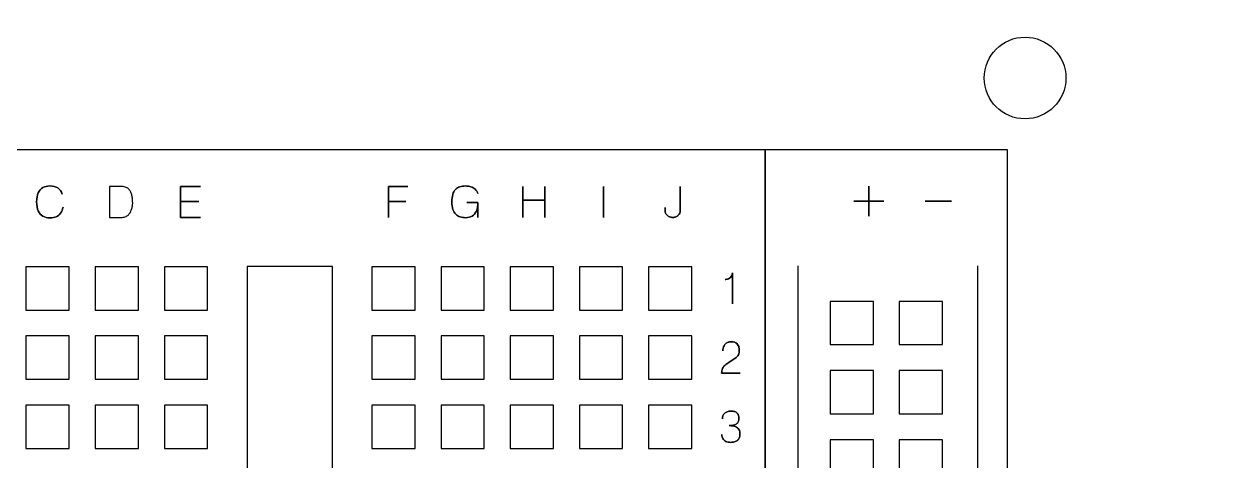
# Model space of a CAD drawing. Extents: x -1020 to 856, y -646 to 1108.
# Drawn here: x 358.24 to 402.41, y 750.69 to 766.73 of the extents above; entities that cross this region are included whole.
import ezdxf

# ---------------------------------------------------------------- set-up
doc = ezdxf.new("R2010")
doc.units = 0
doc.header["$MEASUREMENT"] = 0
doc.layers.add('LAYER_1', color=7, linetype='CONTINUOUS')

msp = doc.modelspace()

# ---------------------------------------------------------------- linework, layer by layer
at = {"layer": 'LAYER_1', "color": 250}
msp.add_ellipse((395, 764.75), major_axis=(0, 1.5), ratio=1, dxfattribs=at)
for points, knots in [([(581.5, 670), (581.5, 670), (581.5, 793), (581.5, 793), (581.5, 793), (581.5, 795.761), (579.261, 798), (576.5, 798), (576.5, 798), (576.5, 798), (333.5, 798), (333.5, 798), (333.5, 798), (330.739, 798), (328.5, 795.761), (328.5, 793), (328.5, 793), (328.5, 793), (328.5, 670), (328.5, 670), (328.5, 670), (328.5, 667.239), (330.739, 665), (333.5, 665), (333.5, 665), (333.5, 665), (576.5, 665), (576.5, 665), (576.5, 665), (579.261, 665), (581.5, 667.239), (581.5, 670)], [0, 0, 0, 0, 0.125, 0.125, 0.125, 0.125, 0.25, 0.25, 0.25, 0.25, 0.375, 0.375, 0.375, 0.375, 0.5, 0.5, 0.5, 0.5, 0.625, 0.625, 0.625, 0.625, 0.75, 0.75, 0.75, 0.75, 0.875, 0.875, 0.875, 0.875, 1, 1, 1, 1]), ([(350.5368, 762.11), (350.5368, 762.11), (385.4618, 762.11), (385.4618, 762.11), (385.4618, 762.11), (385.4618, 762.11), (385.4618, 678.29), (385.4618, 678.29), (385.4618, 678.29), (385.4618, 678.29), (350.5368, 678.29), (350.5368, 678.29), (350.5368, 678.29), (350.5368, 678.29), (350.5368, 762.11), (350.5368, 762.11)], [0, 0, 0, 0, 0.25, 0.25, 0.25, 0.25, 0.5, 0.5, 0.5, 0.5, 0.75, 0.75, 0.75, 0.75, 1, 1, 1, 1]), ([(385.4614, 762.11), (385.4614, 762.11), (394.3514, 762.11), (394.3514, 762.11), (394.3514, 762.11), (394.3514, 762.11), (394.3514, 678.29), (394.3514, 678.29), (394.3514, 678.29), (394.3514, 678.29), (385.4614, 678.29), (385.4614, 678.29), (385.4614, 678.29), (385.4614, 678.29), (385.4614, 762.11), (385.4614, 762.11)], [0, 0, 0, 0, 0.25, 0.25, 0.25, 0.25, 0.5, 0.5, 0.5, 0.5, 0.75, 0.75, 0.75, 0.75, 1, 1, 1, 1]), ([(359.675, 760.0131), (359.6581, 759.9225), (359.6285, 759.8477), (359.5871, 759.7891), (359.5871, 759.7891), (359.5453, 759.7308), (359.492, 759.6874), (359.427, 759.6592), (359.427, 759.6592), (359.3623, 759.6309), (359.2864, 759.6167), (359.1997, 759.6169), (359.1997, 759.6169), (359.0944, 759.6167), (359.0048, 759.637), (358.9314, 759.6785), (358.9314, 759.6785), (358.858, 759.7197), (358.802, 759.7833), (358.7635, 759.8697), (358.7635, 759.8697), (358.725, 759.956), (358.7057, 760.0667), (358.7054, 760.2016), (358.7054, 760.2016), (358.7057, 760.3361), (358.725, 760.4465), (358.7635, 760.5328), (358.7635, 760.5328), (358.802, 760.6192), (358.858, 760.6831), (358.9314, 760.7246), (358.9314, 760.7246), (359.0048, 760.766), (359.0944, 760.7866), (359.1997, 760.7864), (359.1997, 760.7864), (359.3124, 760.7866), (359.407, 760.7626), (359.483, 760.7143), (359.483, 760.7143), (359.5588, 760.6659), (359.6145, 760.5912), (359.6497, 760.49), (359.6497, 760.49), (359.6145, 760.5912), (359.5588, 760.6659), (359.483, 760.7143), (359.483, 760.7143), (359.407, 760.7626), (359.3124, 760.7866), (359.1997, 760.7864), (359.1997, 760.7864), (359.0944, 760.7866), (359.0048, 760.766), (358.9314, 760.7246), (358.9314, 760.7246), (358.858, 760.6831), (358.802, 760.6192), (358.7635, 760.5328), (358.7635, 760.5328), (358.725, 760.4465), (358.7057, 760.3361), (358.7054, 760.2016), (358.7054, 760.2016), (358.7057, 760.0667), (358.725, 759.956), (358.7635, 759.8697), (358.7635, 759.8697), (358.802, 759.7833), (358.858, 759.7197), (358.9314, 759.6785), (358.9314, 759.6785), (359.0048, 759.637), (359.0944, 759.6167), (359.1997, 759.6169), (359.1997, 759.6169), (359.2864, 759.6167), (359.3623, 759.6309), (359.427, 759.6592), (359.427, 759.6592), (359.492, 759.6874), (359.5453, 759.7308), (359.5871, 759.7891), (359.5871, 759.7891), (359.6285, 759.8477), (359.6581, 759.9225), (359.675, 760.0131)], [0, 0, 0, 0, 0.0454545, 0.0454545, 0.0454545, 0.0454545, 0.0909091, 0.0909091, 0.0909091, 0.0909091, 0.1363636, 0.1363636, 0.1363636, 0.1363636, 0.1818182, 0.1818182, 0.1818182, 0.1818182, 0.2272727, 0.2272727, 0.2272727, 0.2272727, 0.2727273, 0.2727273, 0.2727273, 0.2727273, 0.3181818, 0.3181818, 0.3181818, 0.3181818, 0.3636364, 0.3636364, 0.3636364, 0.3636364, 0.4090909, 0.4090909, 0.4090909, 0.4090909, 0.4545455, 0.4545455, 0.4545455, 0.4545455, 0.5, 0.5, 0.5, 0.5, 0.5454545, 0.5454545, 0.5454545, 0.5454545, 0.5909091, 0.5909091, 0.5909091, 0.5909091, 0.6363636, 0.6363636, 0.6363636, 0.6363636, 0.6818182, 0.6818182, 0.6818182, 0.6818182, 0.7272727, 0.7272727, 0.7272727, 0.7272727, 0.7727273, 0.7727273, 0.7727273, 0.7727273, 0.8181818, 0.8181818, 0.8181818, 0.8181818, 0.8636364, 0.8636364, 0.8636364, 0.8636364, 0.9090909, 0.9090909, 0.9090909, 0.9090909, 0.9545455, 0.9545455, 0.9545455, 0.9545455, 1, 1, 1, 1]), ([(361.388, 759.6296), (361.388, 759.6296), (361.388, 760.7721), (361.388, 760.7721), (361.388, 760.7721), (361.388, 760.7721), (361.8, 760.7721), (361.8, 760.7721), (361.8, 760.7721), (361.8625, 760.7718), (361.9166, 760.7636), (361.9623, 760.7475), (361.9623, 760.7475), (362.0077, 760.7314), (362.0463, 760.7092), (362.0774, 760.6812), (362.0774, 760.6812), (362.1089, 760.653), (362.1342, 760.6205), (362.154, 760.5841), (362.154, 760.5841), (362.1738, 760.5473), (362.1892, 760.5083), (362.2, 760.4668), (362.2, 760.4668), (362.2108, 760.4256), (362.2185, 760.3836), (362.2232, 760.3411), (362.2232, 760.3411), (362.228, 760.2986), (362.2311, 760.2574), (362.2325, 760.2175), (362.2325, 760.2175), (362.2343, 760.1776), (362.233, 760.1356), (362.2288, 760.0915), (362.2288, 760.0915), (362.2245, 760.0474), (362.2166, 760.0033), (362.2047, 759.9595), (362.2047, 759.9595), (362.1931, 759.9156), (362.1765, 759.8739), (362.1551, 759.8345), (362.1551, 759.8345), (362.134, 759.7949), (362.107, 759.7598), (362.0748, 759.7292), (362.0748, 759.7292), (362.0423, 759.6985), (362.0035, 759.6742), (361.9581, 759.6565), (361.9581, 759.6565), (361.9126, 759.6388), (361.8598, 759.6299), (361.8, 759.6296), (361.8, 759.6296), (361.8, 759.6296), (361.388, 759.6296), (361.388, 759.6296)], [0, 0, 0, 0, 0.0666667, 0.0666667, 0.0666667, 0.0666667, 0.1333333, 0.1333333, 0.1333333, 0.1333333, 0.2, 0.2, 0.2, 0.2, 0.2666667, 0.2666667, 0.2666667, 0.2666667, 0.3333333, 0.3333333, 0.3333333, 0.3333333, 0.4, 0.4, 0.4, 0.4, 0.4666667, 0.4666667, 0.4666667, 0.4666667, 0.5333333, 0.5333333, 0.5333333, 0.5333333, 0.6, 0.6, 0.6, 0.6, 0.6666667, 0.6666667, 0.6666667, 0.6666667, 0.7333333, 0.7333333, 0.7333333, 0.7333333, 0.8, 0.8, 0.8, 0.8, 0.8666667, 0.8666667, 0.8666667, 0.8666667, 0.9333333, 0.9333333, 0.9333333, 0.9333333, 1, 1, 1, 1]), ([(361.388, 759.6296), (361.388, 759.6296), (361.388, 760.7721), (361.388, 760.7721), (361.388, 760.7721), (361.388, 760.7721), (361.8, 760.7721), (361.8, 760.7721), (361.8, 760.7721), (361.8625, 760.7718), (361.9166, 760.7636), (361.9623, 760.7475), (361.9623, 760.7475), (362.0077, 760.7314), (362.0463, 760.7092), (362.0774, 760.6812), (362.0774, 760.6812), (362.1089, 760.653), (362.1342, 760.6205), (362.154, 760.5841), (362.154, 760.5841), (362.1738, 760.5473), (362.1892, 760.5083), (362.2, 760.4668), (362.2, 760.4668), (362.2108, 760.4256), (362.2185, 760.3836), (362.2232, 760.3411), (362.2232, 760.3411), (362.228, 760.2986), (362.2311, 760.2574), (362.2325, 760.2175), (362.2325, 760.2175), (362.2343, 760.1776), (362.233, 760.1356), (362.2288, 760.0915), (362.2288, 760.0915), (362.2245, 760.0474), (362.2166, 760.0033), (362.2047, 759.9595), (362.2047, 759.9595), (362.1931, 759.9156), (362.1765, 759.8739), (362.1551, 759.8345), (362.1551, 759.8345), (362.134, 759.7949), (362.107, 759.7598), (362.0748, 759.7292), (362.0748, 759.7292), (362.0423, 759.6985), (362.0035, 759.6742), (361.9581, 759.6565), (361.9581, 759.6565), (361.9126, 759.6388), (361.8598, 759.6299), (361.8, 759.6296), (361.8, 759.6296), (361.8, 759.6296), (361.388, 759.6296), (361.388, 759.6296)], [0, 0, 0, 0, 0.0666667, 0.0666667, 0.0666667, 0.0666667, 0.1333333, 0.1333333, 0.1333333, 0.1333333, 0.2, 0.2, 0.2, 0.2, 0.2666667, 0.2666667, 0.2666667, 0.2666667, 0.3333333, 0.3333333, 0.3333333, 0.3333333, 0.4, 0.4, 0.4, 0.4, 0.4666667, 0.4666667, 0.4666667, 0.4666667, 0.5333333, 0.5333333, 0.5333333, 0.5333333, 0.6, 0.6, 0.6, 0.6, 0.6666667, 0.6666667, 0.6666667, 0.6666667, 0.7333333, 0.7333333, 0.7333333, 0.7333333, 0.8, 0.8, 0.8, 0.8, 0.8666667, 0.8666667, 0.8666667, 0.8666667, 0.9333333, 0.9333333, 0.9333333, 0.9333333, 1, 1, 1, 1]), ([(364.7265, 759.6296), (364.7265, 759.6296), (363.9882, 759.6296), (363.9882, 759.6296), (363.9882, 759.6296), (363.9882, 759.6296), (363.9882, 760.7658), (363.9882, 760.7658), (363.9882, 760.7658), (363.9882, 760.7658), (364.7265, 760.7658), (364.7265, 760.7658), (364.7265, 760.7658), (364.7265, 760.7658), (363.9882, 760.7658), (363.9882, 760.7658), (363.9882, 760.7658), (363.9882, 760.7658), (363.9882, 759.6296), (363.9882, 759.6296), (363.9882, 759.6296), (363.9882, 759.6296), (364.7265, 759.6296), (364.7265, 759.6296)], [0, 0, 0, 0, 0.1666667, 0.1666667, 0.1666667, 0.1666667, 0.3333333, 0.3333333, 0.3333333, 0.3333333, 0.5, 0.5, 0.5, 0.5, 0.6666667, 0.6666667, 0.6666667, 0.6666667, 0.8333333, 0.8333333, 0.8333333, 0.8333333, 1, 1, 1, 1]), ([(371.624, 759.6296), (371.624, 759.6296), (371.624, 760.7721), (371.624, 760.7721), (371.624, 760.7721), (371.624, 760.7721), (372.3322, 760.7721), (372.3322, 760.7721), (372.3322, 760.7721), (372.3322, 760.7721), (371.624, 760.7721), (371.624, 760.7721), (371.624, 760.7721), (371.624, 760.7721), (371.624, 759.6296), (371.624, 759.6296)], [0, 0, 0, 0, 0.25, 0.25, 0.25, 0.25, 0.5, 0.5, 0.5, 0.5, 0.75, 0.75, 0.75, 0.75, 1, 1, 1, 1]), ([(374.5023, 760.1842), (374.5023, 760.1842), (374.9094, 760.1842), (374.9094, 760.1842), (374.9094, 760.1842), (374.9089, 760.0545), (374.8904, 759.9481), (374.8534, 759.8652), (374.8534, 759.8652), (374.8165, 759.782), (374.7642, 759.7207), (374.696, 759.6808), (374.696, 759.6808), (374.6279, 759.6412), (374.5472, 759.6214), (374.4532, 759.6217), (374.4532, 759.6217), (374.3827, 759.6214), (374.3172, 759.6312), (374.2567, 759.6515), (374.2567, 759.6515), (374.1962, 759.6716), (374.1431, 759.7043), (374.0977, 759.7495), (374.0977, 759.7495), (374.0523, 759.7947), (374.0167, 759.8543), (373.9914, 759.9286), (373.9914, 759.9286), (373.966, 760.0028), (373.9531, 760.0939), (373.9525, 760.2016), (373.9525, 760.2016), (373.9528, 760.3099), (373.9642, 760.4013), (373.9866, 760.4763), (373.9866, 760.4763), (374.0093, 760.551), (374.042, 760.6113), (374.0853, 760.6569), (374.0853, 760.6569), (374.1283, 760.7024), (374.1809, 760.7354), (374.2427, 760.756), (374.2427, 760.756), (374.3045, 760.7766), (374.3745, 760.7866), (374.4532, 760.7864), (374.4532, 760.7864), (374.5279, 760.7866), (374.5949, 760.7774), (374.6546, 760.7586), (374.6546, 760.7586), (374.7143, 760.7399), (374.7655, 760.7098), (374.8083, 760.6683), (374.8083, 760.6683), (374.8513, 760.6268), (374.8849, 760.5722), (374.9094, 760.5043), (374.9094, 760.5043), (374.8849, 760.5722), (374.8513, 760.6268), (374.8083, 760.6683), (374.8083, 760.6683), (374.7655, 760.7098), (374.7143, 760.7399), (374.6546, 760.7586), (374.6546, 760.7586), (374.5949, 760.7774), (374.5279, 760.7866), (374.4532, 760.7864), (374.4532, 760.7864), (374.3745, 760.7866), (374.3045, 760.7766), (374.2427, 760.756), (374.2427, 760.756), (374.1809, 760.7354), (374.1283, 760.7024), (374.0853, 760.6569), (374.0853, 760.6569), (374.042, 760.6113), (374.0093, 760.551), (373.9866, 760.4763), (373.9866, 760.4763), (373.9642, 760.4013), (373.9528, 760.3099), (373.9525, 760.2016), (373.9525, 760.2016), (373.9531, 760.0939), (373.966, 760.0028), (373.9914, 759.9286), (373.9914, 759.9286), (374.0167, 759.8543), (374.0523, 759.7947), (374.0977, 759.7495), (374.0977, 759.7495), (374.1431, 759.7043), (374.1962, 759.6716), (374.2567, 759.6515), (374.2567, 759.6515), (374.3172, 759.6312), (374.3827, 759.6214), (374.4532, 759.6217), (374.4532, 759.6217), (374.5472, 759.6214), (374.6279, 759.6412), (374.696, 759.6808), (374.696, 759.6808), (374.7642, 759.7207), (374.8165, 759.782), (374.8534, 759.8652), (374.8534, 759.8652), (374.8904, 759.9481), (374.9089, 760.0545), (374.9094, 760.1842), (374.9094, 760.1842), (374.9094, 760.1842), (374.5023, 760.1842), (374.5023, 760.1842)], [0, 0, 0, 0, 0.0333333, 0.0333333, 0.0333333, 0.0333333, 0.0666667, 0.0666667, 0.0666667, 0.0666667, 0.1, 0.1, 0.1, 0.1, 0.1333333, 0.1333333, 0.1333333, 0.1333333, 0.1666667, 0.1666667, 0.1666667, 0.1666667, 0.2, 0.2, 0.2, 0.2, 0.2333333, 0.2333333, 0.2333333, 0.2333333, 0.2666667, 0.2666667, 0.2666667, 0.2666667, 0.3, 0.3, 0.3, 0.3, 0.3333333, 0.3333333, 0.3333333, 0.3333333, 0.3666667, 0.3666667, 0.3666667, 0.3666667, 0.4, 0.4, 0.4, 0.4, 0.4333333, 0.4333333, 0.4333333, 0.4333333, 0.4666667, 0.4666667, 0.4666667, 0.4666667, 0.5, 0.5, 0.5, 0.5, 0.5333333, 0.5333333, 0.5333333, 0.5333333, 0.5666667, 0.5666667, 0.5666667, 0.5666667, 0.6, 0.6, 0.6, 0.6, 0.6333333, 0.6333333, 0.6333333, 0.6333333, 0.6666667, 0.6666667, 0.6666667, 0.6666667, 0.7, 0.7, 0.7, 0.7, 0.7333333, 0.7333333, 0.7333333, 0.7333333, 0.7666667, 0.7666667, 0.7666667, 0.7666667, 0.8, 0.8, 0.8, 0.8, 0.8333333, 0.8333333, 0.8333333, 0.8333333, 0.8666667, 0.8666667, 0.8666667, 0.8666667, 0.9, 0.9, 0.9, 0.9, 0.9333333, 0.9333333, 0.9333333, 0.9333333, 0.9666667, 0.9666667, 0.9666667, 0.9666667, 1, 1, 1, 1]), ([(376.563, 759.6296), (376.563, 759.6296), (376.563, 760.2619), (376.563, 760.2619), (376.563, 760.2619), (376.563, 760.2619), (377.3694, 760.2619), (377.3694, 760.2619), (377.3694, 760.2619), (377.3694, 760.2619), (377.3694, 759.6296), (377.3694, 759.6296), (377.3694, 759.6296), (377.3694, 759.6296), (377.3694, 760.7705), (377.3694, 760.7705), (377.3694, 760.7705), (377.3694, 760.7705), (377.3694, 760.2619), (377.3694, 760.2619), (377.3694, 760.2619), (377.3694, 760.2619), (376.563, 760.2619), (376.563, 760.2619), (376.563, 760.2619), (376.563, 760.2619), (376.563, 760.7705), (376.563, 760.7705), (376.563, 760.7705), (376.563, 760.7705), (376.563, 759.6296), (376.563, 759.6296)], [0, 0, 0, 0, 0.125, 0.125, 0.125, 0.125, 0.25, 0.25, 0.25, 0.25, 0.375, 0.375, 0.375, 0.375, 0.5, 0.5, 0.5, 0.5, 0.625, 0.625, 0.625, 0.625, 0.75, 0.75, 0.75, 0.75, 0.875, 0.875, 0.875, 0.875, 1, 1, 1, 1]), ([(379.5269, 759.6296), (379.5269, 759.6296), (379.5269, 760.7721), (379.5269, 760.7721), (379.5269, 760.7721), (379.5269, 760.7721), (379.5269, 759.6296), (379.5269, 759.6296)], [0, 0, 0, 0, 0.5, 0.5, 0.5, 0.5, 1, 1, 1, 1]), ([(382.3394, 760.7658), (382.3394, 760.7658), (382.3378, 759.8784), (382.3378, 759.8784), (382.3378, 759.8784), (382.3378, 759.8496), (382.3318, 759.8205), (382.3202, 759.7918), (382.3202, 759.7918), (382.3083, 759.7627), (382.2908, 759.7363), (382.2679, 759.712), (382.2679, 759.712), (382.2446, 759.688), (382.2164, 759.6684), (382.1828, 759.6539), (382.1828, 759.6539), (382.149, 759.6391), (382.1105, 759.6317), (382.0669, 759.6312), (382.0669, 759.6312), (382.0233, 759.6312), (381.984, 759.6383), (381.9491, 759.6523), (381.9491, 759.6523), (381.9142, 759.6666), (381.8844, 759.6856), (381.8599, 759.7096), (381.8599, 759.7096), (381.8351, 759.7337), (381.8163, 759.7601), (381.8031, 759.7894), (381.8031, 759.7894), (381.7899, 759.8187), (381.7833, 759.8483), (381.7833, 759.8784), (381.7833, 759.8784), (381.7833, 759.8784), (381.7833, 759.9956), (381.7833, 759.9956), (381.7833, 759.9956), (381.7833, 759.9956), (381.7833, 759.8784), (381.7833, 759.8784), (381.7833, 759.8784), (381.7833, 759.8483), (381.7899, 759.8187), (381.8031, 759.7894), (381.8031, 759.7894), (381.8163, 759.7601), (381.8351, 759.7337), (381.8599, 759.7096), (381.8599, 759.7096), (381.8844, 759.6856), (381.9142, 759.6666), (381.9491, 759.6523), (381.9491, 759.6523), (381.984, 759.6383), (382.0233, 759.6312), (382.0669, 759.6312), (382.0669, 759.6312), (382.1105, 759.6317), (382.149, 759.6391), (382.1828, 759.6539), (382.1828, 759.6539), (382.2164, 759.6684), (382.2446, 759.688), (382.2679, 759.712), (382.2679, 759.712), (382.2908, 759.7363), (382.3083, 759.7627), (382.3202, 759.7918), (382.3202, 759.7918), (382.3318, 759.8205), (382.3378, 759.8496), (382.3378, 759.8784), (382.3378, 759.8784), (382.3378, 759.8784), (382.3394, 760.7658), (382.3394, 760.7658)], [0, 0, 0, 0, 0.05, 0.05, 0.05, 0.05, 0.1, 0.1, 0.1, 0.1, 0.15, 0.15, 0.15, 0.15, 0.2, 0.2, 0.2, 0.2, 0.25, 0.25, 0.25, 0.25, 0.3, 0.3, 0.3, 0.3, 0.35, 0.35, 0.35, 0.35, 0.4, 0.4, 0.4, 0.4, 0.45, 0.45, 0.45, 0.45, 0.5, 0.5, 0.5, 0.5, 0.55, 0.55, 0.55, 0.55, 0.6, 0.6, 0.6, 0.6, 0.65, 0.65, 0.65, 0.65, 0.7, 0.7, 0.7, 0.7, 0.75, 0.75, 0.75, 0.75, 0.8, 0.8, 0.8, 0.8, 0.85, 0.85, 0.85, 0.85, 0.9, 0.9, 0.9, 0.9, 0.95, 0.95, 0.95, 0.95, 1, 1, 1, 1]), ([(389.2676, 759.6753), (389.2676, 759.6753), (389.2676, 760.2273), (389.2676, 760.2273), (389.2676, 760.2273), (389.2676, 760.2273), (388.7174, 760.2273), (388.7174, 760.2273), (388.7174, 760.2273), (388.7174, 760.2273), (389.2676, 760.2273), (389.2676, 760.2273), (389.2676, 760.2273), (389.2676, 760.2273), (389.2676, 760.7792), (389.2676, 760.7792), (389.2676, 760.7792), (389.2676, 760.7792), (389.2676, 760.2273), (389.2676, 760.2273), (389.2676, 760.2273), (389.2676, 760.2273), (389.8179, 760.2273), (389.8179, 760.2273), (389.8179, 760.2273), (389.8179, 760.2273), (389.2676, 760.2273), (389.2676, 760.2273), (389.2676, 760.2273), (389.2676, 760.2273), (389.2676, 759.6753), (389.2676, 759.6753)], [0, 0, 0, 0, 0.125, 0.125, 0.125, 0.125, 0.25, 0.25, 0.25, 0.25, 0.375, 0.375, 0.375, 0.375, 0.5, 0.5, 0.5, 0.5, 0.625, 0.625, 0.625, 0.625, 0.75, 0.75, 0.75, 0.75, 0.875, 0.875, 0.875, 0.875, 1, 1, 1, 1]), ([(364.6631, 760.2143), (364.6631, 760.2143), (363.9882, 760.2143), (363.9882, 760.2143), (363.9882, 760.2143), (363.9882, 760.2143), (364.6631, 760.2143), (364.6631, 760.2143)], [0, 0, 0, 0, 0.5, 0.5, 0.5, 0.5, 1, 1, 1, 1]), ([(372.2672, 760.2175), (372.2672, 760.2175), (371.624, 760.2175), (371.624, 760.2175), (371.624, 760.2175), (371.624, 760.2175), (372.2672, 760.2175), (372.2672, 760.2175)], [0, 0, 0, 0, 0.5, 0.5, 0.5, 0.5, 1, 1, 1, 1]), ([(374.9094, 759.6296), (374.9094, 759.6296), (374.9094, 760.1842), (374.9094, 760.1842), (374.9094, 760.1842), (374.9094, 760.1842), (374.9094, 759.6296), (374.9094, 759.6296)], [0, 0, 0, 0, 0.5, 0.5, 0.5, 0.5, 1, 1, 1, 1]), ([(391.327, 760.2273), (391.327, 760.2273), (392.2962, 760.2273), (392.2962, 760.2273), (392.2962, 760.2273), (392.2962, 760.2273), (391.327, 760.2273), (391.327, 760.2273)], [0, 0, 0, 0, 0.5, 0.5, 0.5, 0.5, 1, 1, 1, 1]), ([(358.3156, 757.8197), (358.3156, 757.8197), (359.9031, 757.8197), (359.9031, 757.8197), (359.9031, 757.8197), (359.9031, 757.8197), (359.9031, 756.2322), (359.9031, 756.2322), (359.9031, 756.2322), (359.9031, 756.2322), (358.3156, 756.2322), (358.3156, 756.2322), (358.3156, 756.2322), (358.3156, 756.2322), (358.3156, 757.8197), (358.3156, 757.8197)], [0, 0, 0, 0, 0.25, 0.25, 0.25, 0.25, 0.5, 0.5, 0.5, 0.5, 0.75, 0.75, 0.75, 0.75, 1, 1, 1, 1]), ([(360.8556, 757.8197), (360.8556, 757.8197), (362.4431, 757.8197), (362.4431, 757.8197), (362.4431, 757.8197), (362.4431, 757.8197), (362.4431, 756.2322), (362.4431, 756.2322), (362.4431, 756.2322), (362.4431, 756.2322), (360.8556, 756.2322), (360.8556, 756.2322), (360.8556, 756.2322), (360.8556, 756.2322), (360.8556, 757.8197), (360.8556, 757.8197)], [0, 0, 0, 0, 0.25, 0.25, 0.25, 0.25, 0.5, 0.5, 0.5, 0.5, 0.75, 0.75, 0.75, 0.75, 1, 1, 1, 1]), ([(363.3956, 757.8197), (363.3956, 757.8197), (364.9831, 757.8197), (364.9831, 757.8197), (364.9831, 757.8197), (364.9831, 757.8197), (364.9831, 756.2322), (364.9831, 756.2322), (364.9831, 756.2322), (364.9831, 756.2322), (363.3956, 756.2322), (363.3956, 756.2322), (363.3956, 756.2322), (363.3956, 756.2322), (363.3956, 757.8197), (363.3956, 757.8197)], [0, 0, 0, 0, 0.25, 0.25, 0.25, 0.25, 0.5, 0.5, 0.5, 0.5, 0.75, 0.75, 0.75, 0.75, 1, 1, 1, 1]), ([(366.4312, 757.8278), (366.4312, 757.8278), (369.5674, 757.8278), (369.5674, 757.8278), (369.5674, 757.8278), (369.5674, 757.8278), (369.5674, 682.5722), (369.5674, 682.5722), (369.5674, 682.5722), (369.5674, 682.5722), (366.4312, 682.5722), (366.4312, 682.5722), (366.4312, 682.5722), (366.4312, 682.5722), (366.4312, 757.8278), (366.4312, 757.8278)], [0, 0, 0, 0, 0.25, 0.25, 0.25, 0.25, 0.5, 0.5, 0.5, 0.5, 0.75, 0.75, 0.75, 0.75, 1, 1, 1, 1]), ([(371.0156, 757.8197), (371.0156, 757.8197), (372.6031, 757.8197), (372.6031, 757.8197), (372.6031, 757.8197), (372.6031, 757.8197), (372.6031, 756.2322), (372.6031, 756.2322), (372.6031, 756.2322), (372.6031, 756.2322), (371.0156, 756.2322), (371.0156, 756.2322), (371.0156, 756.2322), (371.0156, 756.2322), (371.0156, 757.8197), (371.0156, 757.8197)], [0, 0, 0, 0, 0.25, 0.25, 0.25, 0.25, 0.5, 0.5, 0.5, 0.5, 0.75, 0.75, 0.75, 0.75, 1, 1, 1, 1]), ([(373.5556, 757.8197), (373.5556, 757.8197), (375.1431, 757.8197), (375.1431, 757.8197), (375.1431, 757.8197), (375.1431, 757.8197), (375.1431, 756.2322), (375.1431, 756.2322), (375.1431, 756.2322), (375.1431, 756.2322), (373.5556, 756.2322), (373.5556, 756.2322), (373.5556, 756.2322), (373.5556, 756.2322), (373.5556, 757.8197), (373.5556, 757.8197)], [0, 0, 0, 0, 0.25, 0.25, 0.25, 0.25, 0.5, 0.5, 0.5, 0.5, 0.75, 0.75, 0.75, 0.75, 1, 1, 1, 1]), ([(376.0956, 757.8197), (376.0956, 757.8197), (377.6831, 757.8197), (377.6831, 757.8197), (377.6831, 757.8197), (377.6831, 757.8197), (377.6831, 756.2322), (377.6831, 756.2322), (377.6831, 756.2322), (377.6831, 756.2322), (376.0956, 756.2322), (376.0956, 756.2322), (376.0956, 756.2322), (376.0956, 756.2322), (376.0956, 757.8197), (376.0956, 757.8197)], [0, 0, 0, 0, 0.25, 0.25, 0.25, 0.25, 0.5, 0.5, 0.5, 0.5, 0.75, 0.75, 0.75, 0.75, 1, 1, 1, 1]), ([(378.6356, 757.8197), (378.6356, 757.8197), (380.2231, 757.8197), (380.2231, 757.8197), (380.2231, 757.8197), (380.2231, 757.8197), (380.2231, 756.2322), (380.2231, 756.2322), (380.2231, 756.2322), (380.2231, 756.2322), (378.6356, 756.2322), (378.6356, 756.2322), (378.6356, 756.2322), (378.6356, 756.2322), (378.6356, 757.8197), (378.6356, 757.8197)], [0, 0, 0, 0, 0.25, 0.25, 0.25, 0.25, 0.5, 0.5, 0.5, 0.5, 0.75, 0.75, 0.75, 0.75, 1, 1, 1, 1]), ([(381.1756, 757.8197), (381.1756, 757.8197), (382.7631, 757.8197), (382.7631, 757.8197), (382.7631, 757.8197), (382.7631, 757.8197), (382.7631, 756.2322), (382.7631, 756.2322), (382.7631, 756.2322), (382.7631, 756.2322), (381.1756, 756.2322), (381.1756, 756.2322), (381.1756, 756.2322), (381.1756, 756.2322), (381.1756, 757.8197), (381.1756, 757.8197)], [0, 0, 0, 0, 0.25, 0.25, 0.25, 0.25, 0.5, 0.5, 0.5, 0.5, 0.75, 0.75, 0.75, 0.75, 1, 1, 1, 1]), ([(384.254, 756.4546), (384.254, 756.4546), (384.254, 757.5971), (384.254, 757.5971), (384.254, 757.5971), (384.2538, 757.5583), (384.2469, 757.525), (384.2337, 757.4973), (384.2337, 757.4973), (384.2207, 757.4693), (384.2036, 757.4463), (384.1824, 757.4278), (384.1824, 757.4278), (384.1613, 757.4093), (384.1386, 757.3945), (384.1143, 757.3834), (384.1143, 757.3834), (384.09, 757.3726), (384.0666, 757.3644), (384.0439, 757.3594), (384.0439, 757.3594), (384.0209, 757.3541), (384.0014, 757.351), (383.9847, 757.3499), (383.9847, 757.3499), (384.0014, 757.351), (384.0209, 757.3541), (384.0439, 757.3594), (384.0439, 757.3594), (384.0666, 757.3644), (384.09, 757.3726), (384.1143, 757.3834), (384.1143, 757.3834), (384.1386, 757.3945), (384.1613, 757.4093), (384.1824, 757.4278), (384.1824, 757.4278), (384.2036, 757.4463), (384.2207, 757.4693), (384.2337, 757.4973), (384.2337, 757.4973), (384.2469, 757.525), (384.2538, 757.5583), (384.254, 757.5971), (384.254, 757.5971), (384.254, 757.5971), (384.254, 756.4546), (384.254, 756.4546)], [0, 0, 0, 0, 0.0833333, 0.0833333, 0.0833333, 0.0833333, 0.1666667, 0.1666667, 0.1666667, 0.1666667, 0.25, 0.25, 0.25, 0.25, 0.3333333, 0.3333333, 0.3333333, 0.3333333, 0.4166667, 0.4166667, 0.4166667, 0.4166667, 0.5, 0.5, 0.5, 0.5, 0.5833333, 0.5833333, 0.5833333, 0.5833333, 0.6666667, 0.6666667, 0.6666667, 0.6666667, 0.75, 0.75, 0.75, 0.75, 0.8333333, 0.8333333, 0.8333333, 0.8333333, 0.9166667, 0.9166667, 0.9166667, 0.9166667, 1, 1, 1, 1]), ([(387.8427, 756.5497), (387.8427, 756.5497), (389.4302, 756.5497), (389.4302, 756.5497), (389.4302, 756.5497), (389.4302, 756.5497), (389.4302, 754.9622), (389.4302, 754.9622), (389.4302, 754.9622), (389.4302, 754.9622), (387.8427, 754.9622), (387.8427, 754.9622), (387.8427, 754.9622), (387.8427, 754.9622), (387.8427, 756.5497), (387.8427, 756.5497)], [0, 0, 0, 0, 0.25, 0.25, 0.25, 0.25, 0.5, 0.5, 0.5, 0.5, 0.75, 0.75, 0.75, 0.75, 1, 1, 1, 1]), ([(390.3827, 756.5497), (390.3827, 756.5497), (391.9702, 756.5497), (391.9702, 756.5497), (391.9702, 756.5497), (391.9702, 756.5497), (391.9702, 754.9622), (391.9702, 754.9622), (391.9702, 754.9622), (391.9702, 754.9622), (390.3827, 754.9622), (390.3827, 754.9622), (390.3827, 754.9622), (390.3827, 754.9622), (390.3827, 756.5497), (390.3827, 756.5497)], [0, 0, 0, 0, 0.25, 0.25, 0.25, 0.25, 0.5, 0.5, 0.5, 0.5, 0.75, 0.75, 0.75, 0.75, 1, 1, 1, 1]), ([(358.3156, 755.2797), (358.3156, 755.2797), (359.9031, 755.2797), (359.9031, 755.2797), (359.9031, 755.2797), (359.9031, 755.2797), (359.9031, 753.6922), (359.9031, 753.6922), (359.9031, 753.6922), (359.9031, 753.6922), (358.3156, 753.6922), (358.3156, 753.6922), (358.3156, 753.6922), (358.3156, 753.6922), (358.3156, 755.2797), (358.3156, 755.2797)], [0, 0, 0, 0, 0.25, 0.25, 0.25, 0.25, 0.5, 0.5, 0.5, 0.5, 0.75, 0.75, 0.75, 0.75, 1, 1, 1, 1]), ([(360.8556, 755.2797), (360.8556, 755.2797), (362.4431, 755.2797), (362.4431, 755.2797), (362.4431, 755.2797), (362.4431, 755.2797), (362.4431, 753.6922), (362.4431, 753.6922), (362.4431, 753.6922), (362.4431, 753.6922), (360.8556, 753.6922), (360.8556, 753.6922), (360.8556, 753.6922), (360.8556, 753.6922), (360.8556, 755.2797), (360.8556, 755.2797)], [0, 0, 0, 0, 0.25, 0.25, 0.25, 0.25, 0.5, 0.5, 0.5, 0.5, 0.75, 0.75, 0.75, 0.75, 1, 1, 1, 1]), ([(363.3956, 755.2797), (363.3956, 755.2797), (364.9831, 755.2797), (364.9831, 755.2797), (364.9831, 755.2797), (364.9831, 755.2797), (364.9831, 753.6922), (364.9831, 753.6922), (364.9831, 753.6922), (364.9831, 753.6922), (363.3956, 753.6922), (363.3956, 753.6922), (363.3956, 753.6922), (363.3956, 753.6922), (363.3956, 755.2797), (363.3956, 755.2797)], [0, 0, 0, 0, 0.25, 0.25, 0.25, 0.25, 0.5, 0.5, 0.5, 0.5, 0.75, 0.75, 0.75, 0.75, 1, 1, 1, 1]), ([(371.0156, 755.2797), (371.0156, 755.2797), (372.6031, 755.2797), (372.6031, 755.2797), (372.6031, 755.2797), (372.6031, 755.2797), (372.6031, 753.6922), (372.6031, 753.6922), (372.6031, 753.6922), (372.6031, 753.6922), (371.0156, 753.6922), (371.0156, 753.6922), (371.0156, 753.6922), (371.0156, 753.6922), (371.0156, 755.2797), (371.0156, 755.2797)], [0, 0, 0, 0, 0.25, 0.25, 0.25, 0.25, 0.5, 0.5, 0.5, 0.5, 0.75, 0.75, 0.75, 0.75, 1, 1, 1, 1]), ([(373.5556, 755.2797), (373.5556, 755.2797), (375.1431, 755.2797), (375.1431, 755.2797), (375.1431, 755.2797), (375.1431, 755.2797), (375.1431, 753.6922), (375.1431, 753.6922), (375.1431, 753.6922), (375.1431, 753.6922), (373.5556, 753.6922), (373.5556, 753.6922), (373.5556, 753.6922), (373.5556, 753.6922), (373.5556, 755.2797), (373.5556, 755.2797)], [0, 0, 0, 0, 0.25, 0.25, 0.25, 0.25, 0.5, 0.5, 0.5, 0.5, 0.75, 0.75, 0.75, 0.75, 1, 1, 1, 1]), ([(376.0956, 755.2797), (376.0956, 755.2797), (377.6831, 755.2797), (377.6831, 755.2797), (377.6831, 755.2797), (377.6831, 755.2797), (377.6831, 753.6922), (377.6831, 753.6922), (377.6831, 753.6922), (377.6831, 753.6922), (376.0956, 753.6922), (376.0956, 753.6922), (376.0956, 753.6922), (376.0956, 753.6922), (376.0956, 755.2797), (376.0956, 755.2797)], [0, 0, 0, 0, 0.25, 0.25, 0.25, 0.25, 0.5, 0.5, 0.5, 0.5, 0.75, 0.75, 0.75, 0.75, 1, 1, 1, 1]), ([(378.6356, 755.2797), (378.6356, 755.2797), (380.2231, 755.2797), (380.2231, 755.2797), (380.2231, 755.2797), (380.2231, 755.2797), (380.2231, 753.6922), (380.2231, 753.6922), (380.2231, 753.6922), (380.2231, 753.6922), (378.6356, 753.6922), (378.6356, 753.6922), (378.6356, 753.6922), (378.6356, 753.6922), (378.6356, 755.2797), (378.6356, 755.2797)], [0, 0, 0, 0, 0.25, 0.25, 0.25, 0.25, 0.5, 0.5, 0.5, 0.5, 0.75, 0.75, 0.75, 0.75, 1, 1, 1, 1]), ([(381.1756, 755.2797), (381.1756, 755.2797), (382.7631, 755.2797), (382.7631, 755.2797), (382.7631, 755.2797), (382.7631, 755.2797), (382.7631, 753.6922), (382.7631, 753.6922), (382.7631, 753.6922), (382.7631, 753.6922), (381.1756, 753.6922), (381.1756, 753.6922), (381.1756, 753.6922), (381.1756, 753.6922), (381.1756, 755.2797), (381.1756, 755.2797)], [0, 0, 0, 0, 0.25, 0.25, 0.25, 0.25, 0.5, 0.5, 0.5, 0.5, 0.75, 0.75, 0.75, 0.75, 1, 1, 1, 1]), ([(384.5383, 753.9146), (384.5383, 753.9146), (383.8587, 753.9146), (383.8587, 753.9146), (383.8587, 753.9146), (383.8601, 753.9606), (383.8659, 754.0012), (383.8756, 754.0361), (383.8756, 754.0361), (383.8857, 754.0709), (383.8991, 754.1016), (383.9158, 754.128), (383.9158, 754.128), (383.9327, 754.1544), (383.9519, 754.1779), (383.9738, 754.1985), (383.9738, 754.1985), (383.9957, 754.2194), (384.0192, 754.2384), (384.0446, 754.2563), (384.0446, 754.2563), (384.0699, 754.274), (384.0961, 754.2917), (384.1233, 754.3092), (384.1233, 754.3092), (384.1233, 754.3092), (384.3942, 754.4898), (384.3942, 754.4898), (384.3942, 754.4898), (384.422, 754.5094), (384.4436, 754.5307), (384.4589, 754.5537), (384.4589, 754.5537), (384.4744, 754.5767), (384.4852, 754.601), (384.4918, 754.6266), (384.4918, 754.6266), (384.4982, 754.652), (384.5021, 754.6781), (384.5035, 754.7045), (384.5035, 754.7045), (384.5048, 754.7312), (384.5053, 754.7579), (384.5051, 754.7845), (384.5051, 754.7845), (384.5051, 754.8065), (384.5021, 754.83), (384.4963, 754.8553), (384.4963, 754.8553), (384.4903, 754.8804), (384.4808, 754.9055), (384.4673, 754.9303), (384.4673, 754.9303), (384.4539, 754.9552), (384.436, 754.9779), (384.4135, 754.9985), (384.4135, 754.9985), (384.3911, 755.0188), (384.3633, 755.0352), (384.3303, 755.0476), (384.3303, 755.0476), (384.2973, 755.06), (384.2585, 755.0663), (384.2136, 755.0666), (384.2136, 755.0666), (384.1684, 755.0663), (384.1285, 755.06), (384.0942, 755.0479), (384.0942, 755.0479), (384.0599, 755.0357), (384.0306, 755.0188), (384.0063, 754.9974), (384.0063, 754.9974), (383.982, 754.976), (383.9624, 754.9512), (383.9471, 754.9235), (383.9471, 754.9235), (383.9319, 754.8957), (383.9208, 754.8662), (383.9137, 754.835), (383.9137, 754.835), (383.9065, 754.8038), (383.9031, 754.7721), (383.9031, 754.7402), (383.9031, 754.7402), (383.9031, 754.7721), (383.9065, 754.8038), (383.9137, 754.835), (383.9137, 754.835), (383.9208, 754.8662), (383.9319, 754.8957), (383.9471, 754.9235), (383.9471, 754.9235), (383.9624, 754.9512), (383.982, 754.976), (384.0063, 754.9974), (384.0063, 754.9974), (384.0306, 755.0188), (384.0599, 755.0357), (384.0942, 755.0479), (384.0942, 755.0479), (384.1285, 755.06), (384.1684, 755.0663), (384.2136, 755.0666), (384.2136, 755.0666), (384.2585, 755.0663), (384.2973, 755.06), (384.3303, 755.0476), (384.3303, 755.0476), (384.3633, 755.0352), (384.3911, 755.0188), (384.4135, 754.9985), (384.4135, 754.9985), (384.436, 754.9779), (384.4539, 754.9552), (384.4673, 754.9303), (384.4673, 754.9303), (384.4808, 754.9055), (384.4903, 754.8804), (384.4963, 754.8553), (384.4963, 754.8553), (384.5021, 754.83), (384.5051, 754.8065), (384.5051, 754.7845), (384.5051, 754.7845), (384.5053, 754.7579), (384.5048, 754.7312), (384.5035, 754.7045), (384.5035, 754.7045), (384.5021, 754.6781), (384.4982, 754.652), (384.4918, 754.6266), (384.4918, 754.6266), (384.4852, 754.601), (384.4744, 754.5767), (384.4589, 754.5537), (384.4589, 754.5537), (384.4436, 754.5307), (384.422, 754.5094), (384.3942, 754.4898), (384.3942, 754.4898), (384.3942, 754.4898), (384.1233, 754.3092), (384.1233, 754.3092), (384.1233, 754.3092), (384.0961, 754.2917), (384.0699, 754.274), (384.0446, 754.2563), (384.0446, 754.2563), (384.0192, 754.2384), (383.9957, 754.2194), (383.9738, 754.1985), (383.9738, 754.1985), (383.9519, 754.1779), (383.9327, 754.1544), (383.9158, 754.128), (383.9158, 754.128), (383.8991, 754.1016), (383.8857, 754.0709), (383.8756, 754.0361), (383.8756, 754.0361), (383.8659, 754.0012), (383.8601, 753.9606), (383.8587, 753.9146), (383.8587, 753.9146), (383.8587, 753.9146), (384.5383, 753.9146), (384.5383, 753.9146)], [0, 0, 0, 0, 0.0238095, 0.0238095, 0.0238095, 0.0238095, 0.047619, 0.047619, 0.047619, 0.047619, 0.0714286, 0.0714286, 0.0714286, 0.0714286, 0.0952381, 0.0952381, 0.0952381, 0.0952381, 0.1190476, 0.1190476, 0.1190476, 0.1190476, 0.1428571, 0.1428571, 0.1428571, 0.1428571, 0.1666667, 0.1666667, 0.1666667, 0.1666667, 0.1904762, 0.1904762, 0.1904762, 0.1904762, 0.2142857, 0.2142857, 0.2142857, 0.2142857, 0.2380952, 0.2380952, 0.2380952, 0.2380952, 0.2619048, 0.2619048, 0.2619048, 0.2619048, 0.2857143, 0.2857143, 0.2857143, 0.2857143, 0.3095238, 0.3095238, 0.3095238, 0.3095238, 0.3333333, 0.3333333, 0.3333333, 0.3333333, 0.3571429, 0.3571429, 0.3571429, 0.3571429, 0.3809524, 0.3809524, 0.3809524, 0.3809524, 0.4047619, 0.4047619, 0.4047619, 0.4047619, 0.4285714, 0.4285714, 0.4285714, 0.4285714, 0.452381, 0.452381, 0.452381, 0.452381, 0.4761905, 0.4761905, 0.4761905, 0.4761905, 0.5, 0.5, 0.5, 0.5, 0.5238095, 0.5238095, 0.5238095, 0.5238095, 0.547619, 0.547619, 0.547619, 0.547619, 0.5714286, 0.5714286, 0.5714286, 0.5714286, 0.5952381, 0.5952381, 0.5952381, 0.5952381, 0.6190476, 0.6190476, 0.6190476, 0.6190476, 0.6428571, 0.6428571, 0.6428571, 0.6428571, 0.6666667, 0.6666667, 0.6666667, 0.6666667, 0.6904762, 0.6904762, 0.6904762, 0.6904762, 0.7142857, 0.7142857, 0.7142857, 0.7142857, 0.7380952, 0.7380952, 0.7380952, 0.7380952, 0.7619048, 0.7619048, 0.7619048, 0.7619048, 0.7857143, 0.7857143, 0.7857143, 0.7857143, 0.8095238, 0.8095238, 0.8095238, 0.8095238, 0.8333333, 0.8333333, 0.8333333, 0.8333333, 0.8571429, 0.8571429, 0.8571429, 0.8571429, 0.8809524, 0.8809524, 0.8809524, 0.8809524, 0.9047619, 0.9047619, 0.9047619, 0.9047619, 0.9285714, 0.9285714, 0.9285714, 0.9285714, 0.952381, 0.952381, 0.952381, 0.952381, 0.9761905, 0.9761905, 0.9761905, 0.9761905, 1, 1, 1, 1]), ([(387.8427, 754.0097), (387.8427, 754.0097), (389.4302, 754.0097), (389.4302, 754.0097), (389.4302, 754.0097), (389.4302, 754.0097), (389.4302, 752.4222), (389.4302, 752.4222), (389.4302, 752.4222), (389.4302, 752.4222), (387.8427, 752.4222), (387.8427, 752.4222), (387.8427, 752.4222), (387.8427, 752.4222), (387.8427, 754.0097), (387.8427, 754.0097)], [0, 0, 0, 0, 0.25, 0.25, 0.25, 0.25, 0.5, 0.5, 0.5, 0.5, 0.75, 0.75, 0.75, 0.75, 1, 1, 1, 1]), ([(390.3827, 754.0097), (390.3827, 754.0097), (391.9702, 754.0097), (391.9702, 754.0097), (391.9702, 754.0097), (391.9702, 754.0097), (391.9702, 752.4222), (391.9702, 752.4222), (391.9702, 752.4222), (391.9702, 752.4222), (390.3827, 752.4222), (390.3827, 752.4222), (390.3827, 752.4222), (390.3827, 752.4222), (390.3827, 754.0097), (390.3827, 754.0097)], [0, 0, 0, 0, 0.25, 0.25, 0.25, 0.25, 0.5, 0.5, 0.5, 0.5, 0.75, 0.75, 0.75, 0.75, 1, 1, 1, 1]), ([(358.3156, 752.7397), (358.3156, 752.7397), (359.9031, 752.7397), (359.9031, 752.7397), (359.9031, 752.7397), (359.9031, 752.7397), (359.9031, 751.1522), (359.9031, 751.1522), (359.9031, 751.1522), (359.9031, 751.1522), (358.3156, 751.1522), (358.3156, 751.1522), (358.3156, 751.1522), (358.3156, 751.1522), (358.3156, 752.7397), (358.3156, 752.7397)], [0, 0, 0, 0, 0.25, 0.25, 0.25, 0.25, 0.5, 0.5, 0.5, 0.5, 0.75, 0.75, 0.75, 0.75, 1, 1, 1, 1]), ([(360.8556, 752.7397), (360.8556, 752.7397), (362.4431, 752.7397), (362.4431, 752.7397), (362.4431, 752.7397), (362.4431, 752.7397), (362.4431, 751.1522), (362.4431, 751.1522), (362.4431, 751.1522), (362.4431, 751.1522), (360.8556, 751.1522), (360.8556, 751.1522), (360.8556, 751.1522), (360.8556, 751.1522), (360.8556, 752.7397), (360.8556, 752.7397)], [0, 0, 0, 0, 0.25, 0.25, 0.25, 0.25, 0.5, 0.5, 0.5, 0.5, 0.75, 0.75, 0.75, 0.75, 1, 1, 1, 1]), ([(363.3956, 752.7397), (363.3956, 752.7397), (364.9831, 752.7397), (364.9831, 752.7397), (364.9831, 752.7397), (364.9831, 752.7397), (364.9831, 751.1522), (364.9831, 751.1522), (364.9831, 751.1522), (364.9831, 751.1522), (363.3956, 751.1522), (363.3956, 751.1522), (363.3956, 751.1522), (363.3956, 751.1522), (363.3956, 752.7397), (363.3956, 752.7397)], [0, 0, 0, 0, 0.25, 0.25, 0.25, 0.25, 0.5, 0.5, 0.5, 0.5, 0.75, 0.75, 0.75, 0.75, 1, 1, 1, 1]), ([(371.0156, 752.7397), (371.0156, 752.7397), (372.6031, 752.7397), (372.6031, 752.7397), (372.6031, 752.7397), (372.6031, 752.7397), (372.6031, 751.1522), (372.6031, 751.1522), (372.6031, 751.1522), (372.6031, 751.1522), (371.0156, 751.1522), (371.0156, 751.1522), (371.0156, 751.1522), (371.0156, 751.1522), (371.0156, 752.7397), (371.0156, 752.7397)], [0, 0, 0, 0, 0.25, 0.25, 0.25, 0.25, 0.5, 0.5, 0.5, 0.5, 0.75, 0.75, 0.75, 0.75, 1, 1, 1, 1]), ([(373.5556, 752.7397), (373.5556, 752.7397), (375.1431, 752.7397), (375.1431, 752.7397), (375.1431, 752.7397), (375.1431, 752.7397), (375.1431, 751.1522), (375.1431, 751.1522), (375.1431, 751.1522), (375.1431, 751.1522), (373.5556, 751.1522), (373.5556, 751.1522), (373.5556, 751.1522), (373.5556, 751.1522), (373.5556, 752.7397), (373.5556, 752.7397)], [0, 0, 0, 0, 0.25, 0.25, 0.25, 0.25, 0.5, 0.5, 0.5, 0.5, 0.75, 0.75, 0.75, 0.75, 1, 1, 1, 1]), ([(376.0956, 752.7397), (376.0956, 752.7397), (377.6831, 752.7397), (377.6831, 752.7397), (377.6831, 752.7397), (377.6831, 752.7397), (377.6831, 751.1522), (377.6831, 751.1522), (377.6831, 751.1522), (377.6831, 751.1522), (376.0956, 751.1522), (376.0956, 751.1522), (376.0956, 751.1522), (376.0956, 751.1522), (376.0956, 752.7397), (376.0956, 752.7397)], [0, 0, 0, 0, 0.25, 0.25, 0.25, 0.25, 0.5, 0.5, 0.5, 0.5, 0.75, 0.75, 0.75, 0.75, 1, 1, 1, 1]), ([(378.6356, 752.7397), (378.6356, 752.7397), (380.2231, 752.7397), (380.2231, 752.7397), (380.2231, 752.7397), (380.2231, 752.7397), (380.2231, 751.1522), (380.2231, 751.1522), (380.2231, 751.1522), (380.2231, 751.1522), (378.6356, 751.1522), (378.6356, 751.1522), (378.6356, 751.1522), (378.6356, 751.1522), (378.6356, 752.7397), (378.6356, 752.7397)], [0, 0, 0, 0, 0.25, 0.25, 0.25, 0.25, 0.5, 0.5, 0.5, 0.5, 0.75, 0.75, 0.75, 0.75, 1, 1, 1, 1]), ([(381.1756, 752.7397), (381.1756, 752.7397), (382.7631, 752.7397), (382.7631, 752.7397), (382.7631, 752.7397), (382.7631, 752.7397), (382.7631, 751.1522), (382.7631, 751.1522), (382.7631, 751.1522), (382.7631, 751.1522), (381.1756, 751.1522), (381.1756, 751.1522), (381.1756, 751.1522), (381.1756, 751.1522), (381.1756, 752.7397), (381.1756, 752.7397)], [0, 0, 0, 0, 0.25, 0.25, 0.25, 0.25, 0.5, 0.5, 0.5, 0.5, 0.75, 0.75, 0.75, 0.75, 1, 1, 1, 1]), ([(383.8642, 751.6614), (383.8645, 751.6044), (383.8777, 751.5547), (383.9039, 751.5117), (383.9039, 751.5117), (383.93, 751.4689), (383.9671, 751.4353), (384.0157, 751.4113), (384.0157, 751.4113), (384.0643, 751.3873), (384.1227, 751.3751), (384.1906, 751.3746), (384.1906, 751.3746), (384.2415, 751.3746), (384.2878, 751.3799), (384.3297, 751.391), (384.3297, 751.391), (384.3715, 751.4021), (384.4074, 751.4192), (384.4378, 751.4427), (384.4378, 751.4427), (384.468, 751.4662), (384.4913, 751.4966), (384.5079, 751.5336), (384.5079, 751.5336), (384.5243, 751.5708), (384.5325, 751.6155), (384.5327, 751.6678), (384.5327, 751.6678), (384.533, 751.7375), (384.5187, 751.7964), (384.4905, 751.8442), (384.4905, 751.8442), (384.4623, 751.892), (384.4185, 751.9279), (384.3596, 751.9525), (384.3596, 751.9525), (384.3007, 751.977), (384.2252, 751.9894), (384.1335, 751.9894), (384.1335, 751.9894), (384.2019, 751.9892), (384.2592, 751.9955), (384.306, 752.0084), (384.306, 752.0084), (384.3525, 752.0214), (384.3897, 752.0396), (384.4177, 752.0634), (384.4177, 752.0634), (384.4457, 752.0869), (384.466, 752.1149), (384.4781, 752.1471), (384.4781, 752.1471), (384.4905, 752.179), (384.4966, 752.2142), (384.4963, 752.2525), (384.4963, 752.2525), (384.4966, 752.2908), (384.4913, 752.3262), (384.4807, 752.3589), (384.4807, 752.3589), (384.4704, 752.3916), (384.4536, 752.4204), (384.4306, 752.445), (384.4306, 752.445), (384.4077, 752.4696), (384.3773, 752.4888), (384.34, 752.5026), (384.34, 752.5026), (384.3025, 752.5163), (384.2569, 752.5232), (384.2032, 752.5234), (384.2032, 752.5234), (384.1499, 752.5232), (384.1031, 752.5152), (384.0635, 752.4999), (384.0635, 752.4999), (384.0237, 752.4846), (383.9909, 752.4637), (383.9645, 752.4371), (383.9645, 752.4371), (383.9384, 752.4104), (383.9189, 752.38), (383.906, 752.3457), (383.906, 752.3457), (383.8928, 752.3114), (383.8864, 752.2749), (383.8864, 752.2366), (383.8864, 752.2366), (383.8864, 752.2749), (383.8928, 752.3114), (383.906, 752.3457), (383.906, 752.3457), (383.9189, 752.38), (383.9384, 752.4104), (383.9645, 752.4371), (383.9645, 752.4371), (383.9909, 752.4637), (384.0237, 752.4846), (384.0635, 752.4999), (384.0635, 752.4999), (384.1031, 752.5152), (384.1499, 752.5232), (384.2032, 752.5234), (384.2032, 752.5234), (384.2569, 752.5232), (384.3025, 752.5163), (384.34, 752.5026), (384.34, 752.5026), (384.3773, 752.4888), (384.4077, 752.4696), (384.4306, 752.445), (384.4306, 752.445), (384.4536, 752.4204), (384.4704, 752.3916), (384.4807, 752.3589), (384.4807, 752.3589), (384.4913, 752.3262), (384.4966, 752.2908), (384.4963, 752.2525), (384.4963, 752.2525), (384.4966, 752.2142), (384.4905, 752.179), (384.4781, 752.1471), (384.4781, 752.1471), (384.466, 752.1149), (384.4457, 752.0869), (384.4177, 752.0634), (384.4177, 752.0634), (384.3897, 752.0396), (384.3525, 752.0214), (384.306, 752.0084), (384.306, 752.0084), (384.2592, 751.9955), (384.2019, 751.9892), (384.1335, 751.9894), (384.1335, 751.9894), (384.2252, 751.9894), (384.3007, 751.977), (384.3596, 751.9525), (384.3596, 751.9525), (384.4185, 751.9279), (384.4623, 751.892), (384.4905, 751.8442), (384.4905, 751.8442), (384.5187, 751.7964), (384.533, 751.7375), (384.5327, 751.6678), (384.5327, 751.6678), (384.5325, 751.6155), (384.5243, 751.5708), (384.5079, 751.5336), (384.5079, 751.5336), (384.4913, 751.4966), (384.468, 751.4662), (384.4378, 751.4427), (384.4378, 751.4427), (384.4074, 751.4192), (384.3715, 751.4021), (384.3297, 751.391), (384.3297, 751.391), (384.2878, 751.3799), (384.2415, 751.3746), (384.1906, 751.3746), (384.1906, 751.3746), (384.1227, 751.3751), (384.0643, 751.3873), (384.0157, 751.4113), (384.0157, 751.4113), (383.9671, 751.4353), (383.93, 751.4689), (383.9039, 751.5117), (383.9039, 751.5117), (383.8777, 751.5547), (383.8645, 751.6044), (383.8642, 751.6614)], [0, 0, 0, 0, 0.0227273, 0.0227273, 0.0227273, 0.0227273, 0.0454545, 0.0454545, 0.0454545, 0.0454545, 0.0681818, 0.0681818, 0.0681818, 0.0681818, 0.0909091, 0.0909091, 0.0909091, 0.0909091, 0.1136364, 0.1136364, 0.1136364, 0.1136364, 0.1363636, 0.1363636, 0.1363636, 0.1363636, 0.1590909, 0.1590909, 0.1590909, 0.1590909, 0.1818182, 0.1818182, 0.1818182, 0.1818182, 0.2045455, 0.2045455, 0.2045455, 0.2045455, 0.2272727, 0.2272727, 0.2272727, 0.2272727, 0.25, 0.25, 0.25, 0.25, 0.2727273, 0.2727273, 0.2727273, 0.2727273, 0.2954545, 0.2954545, 0.2954545, 0.2954545, 0.3181818, 0.3181818, 0.3181818, 0.3181818, 0.3409091, 0.3409091, 0.3409091, 0.3409091, 0.3636364, 0.3636364, 0.3636364, 0.3636364, 0.3863636, 0.3863636, 0.3863636, 0.3863636, 0.4090909, 0.4090909, 0.4090909, 0.4090909, 0.4318182, 0.4318182, 0.4318182, 0.4318182, 0.4545455, 0.4545455, 0.4545455, 0.4545455, 0.4772727, 0.4772727, 0.4772727, 0.4772727, 0.5, 0.5, 0.5, 0.5, 0.5227273, 0.5227273, 0.5227273, 0.5227273, 0.5454545, 0.5454545, 0.5454545, 0.5454545, 0.5681818, 0.5681818, 0.5681818, 0.5681818, 0.5909091, 0.5909091, 0.5909091, 0.5909091, 0.6136364, 0.6136364, 0.6136364, 0.6136364, 0.6363636, 0.6363636, 0.6363636, 0.6363636, 0.6590909, 0.6590909, 0.6590909, 0.6590909, 0.6818182, 0.6818182, 0.6818182, 0.6818182, 0.7045455, 0.7045455, 0.7045455, 0.7045455, 0.7272727, 0.7272727, 0.7272727, 0.7272727, 0.75, 0.75, 0.75, 0.75, 0.7727273, 0.7727273, 0.7727273, 0.7727273, 0.7954545, 0.7954545, 0.7954545, 0.7954545, 0.8181818, 0.8181818, 0.8181818, 0.8181818, 0.8409091, 0.8409091, 0.8409091, 0.8409091, 0.8636364, 0.8636364, 0.8636364, 0.8636364, 0.8863636, 0.8863636, 0.8863636, 0.8863636, 0.9090909, 0.9090909, 0.9090909, 0.9090909, 0.9318182, 0.9318182, 0.9318182, 0.9318182, 0.9545455, 0.9545455, 0.9545455, 0.9545455, 0.9772727, 0.9772727, 0.9772727, 0.9772727, 1, 1, 1, 1]), ([(387.8427, 751.4697), (387.8427, 751.4697), (389.4302, 751.4697), (389.4302, 751.4697), (389.4302, 751.4697), (389.4302, 751.4697), (389.4302, 749.8822), (389.4302, 749.8822), (389.4302, 749.8822), (389.4302, 749.8822), (387.8427, 749.8822), (387.8427, 749.8822), (387.8427, 749.8822), (387.8427, 749.8822), (387.8427, 751.4697), (387.8427, 751.4697)], [0, 0, 0, 0, 0.25, 0.25, 0.25, 0.25, 0.5, 0.5, 0.5, 0.5, 0.75, 0.75, 0.75, 0.75, 1, 1, 1, 1]), ([(390.3827, 751.4697), (390.3827, 751.4697), (391.9702, 751.4697), (391.9702, 751.4697), (391.9702, 751.4697), (391.9702, 751.4697), (391.9702, 749.8822), (391.9702, 749.8822), (391.9702, 749.8822), (391.9702, 749.8822), (390.3827, 749.8822), (390.3827, 749.8822), (390.3827, 749.8822), (390.3827, 749.8822), (390.3827, 751.4697), (390.3827, 751.4697)], [0, 0, 0, 0, 0.25, 0.25, 0.25, 0.25, 0.5, 0.5, 0.5, 0.5, 0.75, 0.75, 0.75, 0.75, 1, 1, 1, 1])]:
    msp.add_open_spline(points, degree=3, knots=knots, dxfattribs=at)
at = {"layer": 'LAYER_1', "color": 1}
msp.add_open_spline([(386.6552, 757.8578), (386.6552, 757.8578), (386.6552, 682.5341), (386.6552, 682.5341)], degree=3, dxfattribs=at)
at = {"layer": 'LAYER_1', "color": 186}
msp.add_open_spline([(393.2592, 757.8578), (393.2592, 757.8578), (393.2592, 682.5341), (393.2592, 682.5341)], degree=3, dxfattribs=at)

doc.saveas('drawing.dxf')
